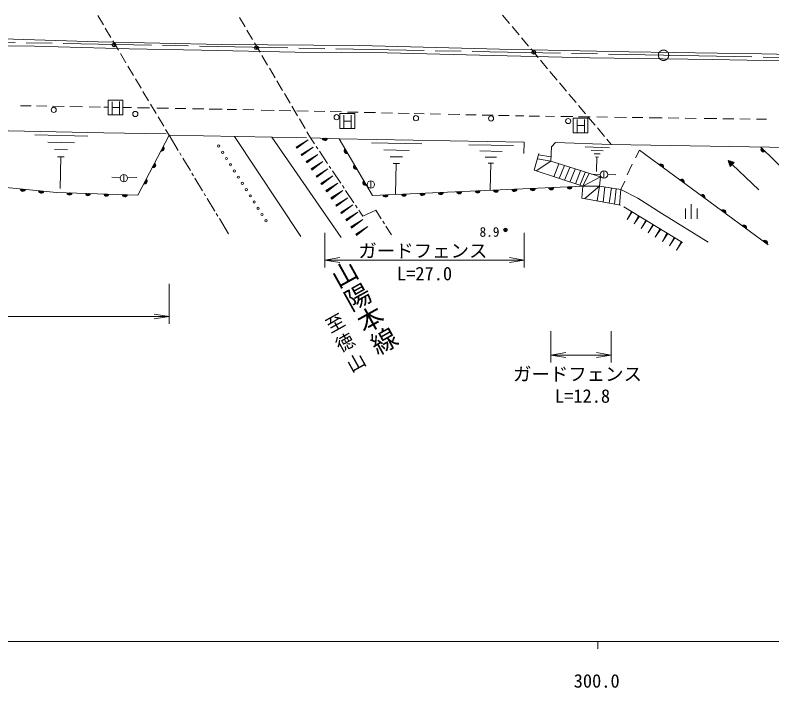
# Model space of a CAD drawing. Units: millimetres, scale not verified. Extents: x 40000 to 680000, y 20000 to 380000.
# Drawn here: x 288958 to 391610, y 198715 to 289982 of the extents above; entities that cross this region are included whole.
import ezdxf
from ezdxf.enums import TextEntityAlignment as Align

# ---------------------------------------------------------------- set-up
doc = ezdxf.new("R2010")
doc.units = ezdxf.units.MM
doc.header["$LTSCALE"] = 1000
doc.header["$PDMODE"] = 32
doc.header["$PDSIZE"] = 500
doc.linetypes.add('CHAIN', pattern=[18.5, 12, -1.5, 3.5, -1.5])
for name, color, linetype, lineweight in [('M-BMK', 2, 'CHAIN', 13), ('M-STR-HTXT', 7, 'Continuous', 13), ('M-STR-STR1', 1, 'Continuous', 13), ('M-STR-STRD', 7, 'Continuous', 13), ('M-TTL-BAND', 7, 'Continuous', 13), ('M-WORK', 1, 'Continuous', 13)]:
    doc.layers.add(name, color=color, linetype=linetype, lineweight=lineweight)
doc.layers.add('M-OTRS', color=6, linetype='Continuous')
doc.styles.add('ＭＳ ゴシック', font='')
doc.styles.get('ＭＳ ゴシック').set_extended_font_data('MS Gothic')

# ---------------------------------------------------------------- blocks, each defined once
blk = doc.blocks.new('open_arrow')
at = {"color": 0, "linetype": 'Continuous', "lineweight": -2}
blk.add_lwpolyline([(7.5, 1.25), (0, 0), (7.5, -1.25)], dxfattribs=at)

msp = doc.modelspace()

# ---------------------------------------------------------------- linework, layer by layer
at = {"layer": 'M-BMK'}
msp.add_lwpolyline([(121115, 289673), (176905, 288566), (276968, 286512), (376916, 284540), (476868, 282700), (576775, 280458)], dxfattribs=at)
msp.add_circle((376916, 284540), 700, dxfattribs=at)
at = {"layer": 'M-OTRS'}
for p in [(302369, 285950), (321707, 285556), (359314, 284921)]:
    msp.add_point(p, dxfattribs=at)
at = {"layer": 'M-STR-HTXT'}
for p, q in [((330986, 260460), (330986, 255748)), ((358014, 260460), (358014, 255748)), ((330986, 256748), (358014, 256748)), ((309833, 253526), (309833, 248100)), ((223955, 249100), (309833, 249100)), ((361648, 247120), (361648, 242873)), ((369830, 247120), (369830, 242873)), ((361648, 243873), (369830, 243873))]:
    msp.add_line(p, q, dxfattribs=at)
at = {"layer": 'M-STR-STR1'}
for p, q in [((300157, 289934), (300925, 288646)), ((319391, 289674), (320153, 288382)), ((355077, 289982), (356042, 288834)), ((301181, 288216), (301949, 286928)), ((320407, 287951), (321169, 286659)), ((356364, 288451), (357330, 287303)), ((302204, 286498), (302972, 285209)), ((357652, 286920), (358617, 285772)), ((321423, 286228), (322184, 284936)), ((358939, 285390), (359904, 284242)), ((303228, 284780), (303996, 283491)), ((322438, 284505), (323200, 283213)), ((360226, 283859), (361192, 282711)), ((304252, 283061), (305019, 281773)), ((323454, 282782), (324216, 281490)), ((361513, 282329), (362479, 281181)), ((305275, 281343), (306043, 280055)), ((324470, 281060), (325232, 279767)), ((362801, 280798), (363766, 279650)), ((306299, 279625), (307066, 278336)), ((325486, 279337), (326248, 278045)), ((364088, 279267), (365054, 278119)), ((307322, 277907), (308090, 276618)), ((326502, 277614), (327263, 276322)), ((365375, 277737), (366341, 276589)), ((308346, 276188), (309113, 274900)), ((366663, 276206), (367628, 275058)), ((327517, 275891), (328279, 274599)), ((309369, 274470), (309833, 273691)), ((328533, 274168), (329019, 273345)), ((367950, 274675), (368916, 273527)), ((309833, 273691), (328482, 273349)), ((369237, 273145), (369830, 272441)), ((369830, 272441), (407734, 271761))]:
    msp.add_line(p, q, dxfattribs=at)
at = {"layer": 'M-STR-STRD'}
for points in [[(411984, 284219), (390257, 284716), (372202, 285020), (354644, 285379), (335705, 285848), (316960, 286014), (300202, 286373), (285818, 286814)], [(279842, 285921), (291603, 285755), (304431, 285406), (314259, 285222), (326922, 284964), (339437, 284854), (351952, 284541), (366934, 284200), (383526, 283979), (397746, 283705)]]:
    msp.add_lwpolyline(points, dxfattribs=at)
at = {"layer": 'M-TTL-BAND'}
for p, q in [((40000, 205000), (579000, 205000)), ((368000, 205000), (368000, 204000))]:
    msp.add_line(p, q, dxfattribs=at)
at = {"layer": 'M-WORK'}
for p, q in [((303586, 278449), (301586, 278449)), ((301586, 278449), (301586, 276449)), ((302127, 276534), (302127, 278233)), ((303118, 278244), (303118, 276539)), ((303586, 276449), (303586, 278449)), ((289691, 277698), (291138, 277673)), ((291875, 277660), (293237, 277636)), ((294022, 277622), (295605, 277594)), ((296365, 277580), (298108, 277549)), ((299016, 277533), (300525, 277507)), ((301003, 277498), (301580, 277488)), ((302127, 277449), (303118, 277449)), ((303654, 277451), (304733, 277432)), ((305543, 277418), (307163, 277389)), ((308181, 277371), (309776, 277343)), ((310672, 277327), (312108, 277302)), ((313028, 277285), (314574, 277258)), ((315261, 277246), (317028, 277214)), ((301586, 276449), (303586, 276449)), ((319862, 277160), (321335, 277126)), ((322341, 277104), (324083, 277064)), ((324783, 277049), (326353, 277013)), ((327151, 276995), (328721, 276960)), ((329507, 276942), (330954, 276909)), ((331715, 276892), (333249, 276857)), ((335020, 276615), (333020, 276615)), ((333020, 276615), (333020, 274615)), ((333560, 274700), (333560, 276400)), ((334059, 276839), (335470, 276807)), ((334551, 276411), (334551, 274706)), ((335020, 274615), (335020, 276615)), ((336316, 276788), (337850, 276754)), ((338635, 276736), (340145, 276702)), ((340918, 276684), (342427, 276650)), ((343102, 276635), (344439, 276605)), ((345237, 276587), (346672, 276555)), ((347678, 276532), (349261, 276496)), ((350083, 276478), (351494, 276446)), ((352292, 276428), (353789, 276394)), ((354525, 276377), (355961, 276345)), ((356819, 276326), (357961, 276300)), ((358684, 276289), (360083, 276270)), ((360918, 276259), (362145, 276242)), ((362967, 276231), (364599, 276208)), ((365372, 276198), (366942, 276177)), ((367862, 276164), (369298, 276144)), ((333560, 275615), (334551, 275615)), ((366667, 276021), (364667, 276021)), ((364667, 276021), (364667, 274021)), ((365207, 274105), (365207, 275805)), ((366198, 275816), (366198, 274111)), ((366667, 274021), (366667, 276021)), ((370267, 276131), (371899, 276109)), ((372672, 276098), (374120, 276079)), ((374979, 276067), (376709, 276043)), ((377531, 276032), (378991, 276012)), ((379838, 276001), (381347, 275980)), ((382427, 275965), (384157, 275942)), ((384967, 275931), (386464, 275910)), ((387261, 275899), (388660, 275880)), ((389531, 275868), (390869, 275850)), ((333020, 274615), (335020, 274615)), ((365207, 275021), (366198, 275021)), ((291614, 273723), (298813, 273578)), ((309833, 273691), (311080, 271626)), ((318723, 273528), (327695, 259933)), ((333189, 259795), (323774, 273435)), ((329019, 273345), (329576, 272509)), ((364667, 274021), (366667, 274021)), ((293395, 272727), (296994, 272655)), ((327087, 272069), (328689, 273050)), ((327193, 271914), (327087, 272069)), ((327140, 271992), (328689, 273050)), ((327193, 271914), (328689, 273050)), ((327758, 271089), (329364, 272073)), ((327811, 271011), (329364, 272073)), ((327864, 270933), (329364, 272073)), ((329798, 272176), (330020, 271843)), ((337289, 272639), (344119, 272511)), ((350484, 272392), (356580, 272278)), ((361623, 270149), (361706, 272109)), ((361706, 272109), (362258, 272717)), ((362258, 272717), (369830, 272441)), ((366285, 272094), (369566, 271995)), ((390093, 272077), (394729, 267553)), ((294275, 271749), (296075, 271713)), ((311286, 271283), (311493, 270941)), ((327864, 270933), (327758, 271089)), ((328429, 270107), (330040, 271095)), ((328482, 270030), (330040, 271095)), ((328535, 269952), (330040, 271095)), ((330242, 271511), (331351, 269847)), ((338980, 271696), (342394, 271632)), ((351993, 271551), (355041, 271494)), ((359941, 271021), (361648, 270741)), ((367092, 271632), (368732, 271583)), ((367489, 271182), (368309, 271158)), ((373098, 270635), (373632, 271647)), ((391093, 258828), (373632, 271647)), ((294706, 270780), (295605, 270762)), ((295156, 270771), (295069, 266452)), ((311700, 270598), (312733, 268886)), ((328535, 269952), (328429, 270107)), ((329100, 269126), (330717, 270117)), ((329153, 269048), (330717, 270117)), ((329207, 268970), (330717, 270117)), ((339816, 270770), (341524, 270738)), ((352740, 270723), (354264, 270695)), ((367681, 270739), (368091, 270726)), ((367886, 270733), (367826, 268764)), ((385687, 270247), (385972, 269458)), ((386489, 270001), (385687, 270247)), ((386230, 269729), (385687, 270247)), ((386213, 269711), (385706, 270194)), ((386196, 269693), (385725, 270142)), ((386248, 269748), (385741, 270231)), ((386179, 269675), (385744, 270089)), ((386161, 269657), (385763, 270037)), ((386144, 269639), (385782, 269984)), ((386265, 269766), (385794, 270214)), ((386282, 269784), (385848, 270198)), ((386299, 269802), (385901, 270181)), ((386317, 269820), (385955, 270165)), ((385972, 269458), (386489, 270001)), ((386334, 269838), (386008, 270149)), ((386351, 269856), (386062, 270132)), ((386368, 269874), (386115, 270116)), ((386386, 269892), (386168, 270099)), ((386403, 269910), (386222, 270083)), ((386420, 269929), (386275, 270067)), ((386437, 269947), (386329, 270050)), ((386455, 269965), (386382, 270034)), ((386472, 269983), (386436, 270017)), ((329207, 268970), (329100, 269126)), ((329771, 268144), (331393, 269138)), ((329825, 268065), (331393, 269138)), ((329878, 267987), (331393, 269138)), ((331573, 269514), (331795, 269181)), ((340226, 269851), (341080, 269835)), ((340653, 269843), (340576, 265746)), ((353105, 269904), (353867, 269889)), ((353486, 269896), (353418, 266239)), ((362043, 268056), (362732, 269804)), ((362776, 267813), (363465, 269561)), ((363495, 267575), (364183, 269324)), ((364220, 267335), (364909, 269083)), ((371975, 268334), (372638, 269770)), ((386127, 269621), (385801, 269931)), ((386110, 269603), (385820, 269879)), ((386092, 269585), (385839, 269826)), ((386075, 269567), (385858, 269774)), ((386058, 269548), (385877, 269721)), ((386041, 269530), (385896, 269668)), ((386023, 269512), (385915, 269616)), ((386006, 269494), (385934, 269563)), ((385989, 269476), (385953, 269511)), ((389850, 266280), (386230, 269729)), ((386411, 269557), (386230, 269729)), ((302080, 267984), (303184, 267910)), ((303695, 268367), (303695, 267367)), ((304190, 267926), (305458, 267959)), ((312940, 268543), (313146, 268201)), ((329878, 267987), (329771, 268144)), ((330443, 267161), (332070, 268159)), ((330497, 267083), (332070, 268159)), ((330551, 267004), (332070, 268159)), ((332017, 268848), (333126, 267184)), ((364961, 267090), (365649, 268838)), ((365576, 266887), (366265, 268635)), ((365957, 266760), (366831, 268528)), ((365957, 266760), (368355, 268053)), ((367147, 268429), (368318, 268374)), ((368838, 268852), (368838, 267852)), ((369336, 268386), (370428, 268337)), ((313353, 267858), (314386, 266146)), ((330551, 267004), (330443, 267161)), ((331115, 266178), (332748, 267179)), ((331169, 266099), (332748, 267179)), ((331223, 266020), (332748, 267179)), ((337209, 267513), (337209, 266513)), ((371143, 266342), (371662, 267451)), ((331223, 266020), (331115, 266178)), ((331788, 265195), (333425, 266198)), ((331842, 265115), (333425, 266198)), ((331896, 265036), (333425, 266198)), ((333348, 266851), (333570, 266519)), ((333792, 266186), (334902, 264522)), ((368217, 266783), (365957, 266760)), ((368217, 266783), (366228, 265083)), ((367933, 264767), (368217, 266783)), ((368973, 266669), (368705, 264624)), ((369550, 264468), (369842, 266538)), ((370499, 266439), (370242, 264340)), ((371143, 266342), (370924, 264213)), ((314593, 265803), (314800, 265461)), ((315006, 265118), (316040, 263406)), ((331896, 265036), (331788, 265195)), ((332461, 264211), (334104, 265217)), ((332515, 264131), (334104, 265217)), ((332569, 264052), (334104, 265217)), ((332569, 264052), (332461, 264211)), ((333134, 263226), (334782, 264236)), ((333188, 263146), (334782, 264236)), ((333243, 263067), (334782, 264236)), ((335123, 264189), (335345, 263856)), ((371551, 263987), (379474, 259128)), ((380684, 262332), (380684, 264332)), ((316246, 263064), (316453, 262721)), ((333243, 263067), (333134, 263226)), ((333808, 262241), (335461, 263254)), ((333862, 262161), (335461, 263254)), ((333917, 262081), (335461, 263254)), ((335567, 263523), (336124, 262688)), ((336124, 262688), (337891, 263543)), ((337891, 263543), (338623, 262369)), ((372573, 263360), (371964, 262245)), ((372628, 263327), (371964, 262245)), ((372682, 263294), (371964, 262245)), ((372573, 263360), (372682, 263294)), ((379884, 262332), (379884, 263732)), ((381484, 262332), (381484, 263732)), ((316660, 262379), (317906, 260313)), ((333917, 262081), (333808, 262241)), ((334481, 261255), (336140, 262272)), ((334536, 261175), (336140, 262272)), ((334591, 261095), (336140, 262272)), ((338835, 262029), (339046, 261690)), ((373534, 262771), (372922, 261652)), ((373588, 262738), (372922, 261652)), ((373643, 262705), (372922, 261652)), ((373534, 262771), (373643, 262705)), ((374495, 262182), (373881, 261058)), ((374549, 262148), (373881, 261058)), ((374604, 262115), (373881, 261058)), ((374495, 262182), (374604, 262115)), ((334591, 261095), (334481, 261255)), ((335156, 260269), (336819, 261289)), ((335211, 260189), (336819, 261289)), ((335266, 260108), (336819, 261289)), ((339258, 261350), (339990, 260175)), ((375456, 261592), (374840, 260464)), ((375511, 261559), (374840, 260464)), ((375566, 261525), (374840, 260464)), ((375456, 261592), (375566, 261525)), ((376418, 261003), (375799, 259870)), ((376473, 260969), (375799, 259870)), ((376528, 260935), (375799, 259870)), ((376418, 261003), (376528, 260935)), ((335266, 260108), (335156, 260269)), ((377380, 260413), (376759, 259276)), ((377435, 260379), (376759, 259276)), ((377490, 260345), (376759, 259276)), ((377380, 260413), (377490, 260345)), ((378343, 259822), (377719, 258681)), ((378398, 259788), (377719, 258681)), ((378453, 259754), (377719, 258681)), ((378343, 259822), (378453, 259754)), ((379306, 259232), (378679, 258086)), ((379361, 259198), (378679, 258086)), ((379417, 259164), (378679, 258086)), ((379306, 259232), (379417, 259164))]:
    msp.add_line(p, q, dxfattribs=at)
for points in [[(317727, 277202), (318906, 277181), (319003, 277179)], [(223955, 275480), (231826, 275388), (237845, 274063), (252845, 273125), (258090, 269517), (294557, 265917), (305615, 265578), (309833, 273691)], [(232122, 275323), (253578, 274988), (300998, 274022), (309466, 273864)], [(329026, 273333), (332911, 273221), (337425, 265518), (365957, 266760)], [(332911, 273221), (358014, 272751), (357972, 271191)], [(359990, 271200), (359382, 268937), (365957, 266760), (365842, 265154), (371060, 264188)], [(359796, 270481), (361623, 270149), (359622, 268857)], [(361623, 270149), (368355, 268053), (368217, 266783), (371143, 266342)], [(371143, 266342), (373428, 265147), (376686, 263076), (382953, 259184)]]:
    msp.add_lwpolyline(points, dxfattribs=at)
for centre, radius in [((294191, 277126), 350), ((305261, 276574), 350), ((332565, 276133), 350), ((343332, 275995), 350), ((353519, 275967), 350), ((363982, 275608), 350), ((316565, 272223), 150), ((317100, 271378), 150), ((317635, 270534), 150), ((318171, 269689), 150), ((318706, 268844), 150), ((303695, 267867), 500), ((319241, 268000), 150), ((368838, 268352), 500), ((319777, 267155), 150), ((337209, 267013), 500), ((320312, 266311), 150), ((320848, 265466), 150), ((321383, 264621), 150), ((321918, 263777), 150), ((322454, 262932), 150), ((322989, 262088), 150), ((355478, 260844), 150), ((355478, 260844), 120), ((355478, 260844), 90), ((355478, 260844), 60), ((355478, 260844), 30), ((355478, 260844), 20)]:
    msp.add_circle(centre, radius, dxfattribs=at)
for centre, radius, start, end in [((330970, 273331), 354, 187.13928, 349.54445), ((330970, 273331), 283, 189.36332, 347.32042), ((330970, 273331), 212, 193.10964, 343.57409), ((330970, 273331), 142, 200.82137, 335.86236), ((330970, 273331), 100, 211.13903, 325.5447), ((308829, 271878), 354, 251.3304, 53.73558), ((308829, 271878), 283, 253.55444, 51.51154), ((308829, 271878), 212, 257.30077, 47.76522), ((308829, 271878), 142, 265.0125, 40.05349), ((308829, 271878), 100, 275.33016, 29.73583), ((333951, 271554), 354, 129.16863, 291.57381), ((333951, 271554), 283, 131.39267, 289.34977), ((333951, 271554), 212, 135.139, 285.60344), ((333951, 271554), 142, 142.85073, 277.89171), ((333951, 271554), 100, 153.16839, 267.57405), ((390488, 271766), 354, 144.50149, 306.90667), ((390488, 271766), 283, 146.72553, 304.68263), ((390488, 271766), 212, 150.47185, 300.9363), ((390488, 271766), 142, 158.18358, 293.22457), ((390488, 271766), 100, 168.50125, 282.90691), ((307676, 269660), 354, 251.3304, 53.73558), ((307676, 269660), 283, 253.55444, 51.51154), ((307676, 269660), 212, 257.30077, 47.76522), ((307676, 269660), 142, 265.0125, 40.05349), ((307676, 269660), 100, 275.33016, 29.73583), ((335215, 269397), 354, 129.16863, 291.57381), ((335215, 269397), 283, 131.39267, 289.34977), ((335215, 269397), 212, 135.139, 285.60344), ((335215, 269397), 142, 142.85073, 277.89171), ((335215, 269397), 100, 153.16839, 267.57405), ((376551, 269437), 354, 332.51413, 134.91931), ((376551, 269437), 283, 334.73817, 132.69527), ((376551, 269437), 212, 338.4845, 128.94894), ((376551, 269437), 142, 346.19623, 121.23721), ((376551, 269437), 100, 356.51389, 110.91955), ((306523, 267442), 354, 251.3304, 53.73558), ((306523, 267442), 283, 253.55444, 51.51154), ((306523, 267442), 212, 257.30077, 47.76522), ((306523, 267442), 142, 265.0125, 40.05349), ((306523, 267442), 100, 275.33016, 29.73583), ((336479, 267240), 354, 129.16863, 291.57381), ((336479, 267240), 283, 131.39267, 289.34977), ((336479, 267240), 212, 135.139, 285.60344), ((336479, 267240), 142, 142.85073, 277.89171), ((336479, 267240), 100, 153.16839, 267.57405), ((379373, 267365), 354, 332.51413, 134.91931), ((379373, 267365), 283, 334.73817, 132.69527), ((379373, 267365), 212, 338.4845, 128.94894), ((379373, 267365), 142, 346.19623, 121.23721), ((379373, 267365), 100, 356.51389, 110.91955), ((290012, 266420), 354, 183.15876, 345.56394), ((290012, 266420), 283, 185.3828, 343.3399), ((290012, 266420), 212, 189.12913, 339.59357), ((290012, 266420), 142, 196.84086, 331.88185), ((290012, 266420), 100, 207.15852, 321.56418), ((292500, 266174), 354, 183.15876, 345.56394), ((292500, 266174), 283, 185.3828, 343.3399), ((292500, 266174), 212, 189.12913, 339.59357), ((292500, 266174), 142, 196.84086, 331.88185), ((292500, 266174), 100, 207.15852, 321.56418), ((296340, 265916), 354, 187.04372, 349.4489), ((296340, 265916), 283, 189.26776, 347.22486), ((346694, 265976), 354, 191.29057, 353.69575), ((346694, 265976), 283, 193.51461, 351.47171), ((346694, 265976), 212, 197.26094, 347.72539), ((346694, 265976), 142, 204.97267, 340.01366), ((346694, 265976), 100, 215.29033, 329.69599), ((349191, 266085), 354, 191.29057, 353.69575), ((349191, 266085), 283, 193.51461, 351.47171), ((349191, 266085), 212, 197.26094, 347.72539), ((349191, 266085), 142, 204.97267, 340.01366), ((349191, 266085), 100, 215.29033, 329.69599), ((351689, 266193), 354, 191.29057, 353.69575), ((351689, 266193), 283, 193.51461, 351.47171), ((351689, 266193), 212, 197.26094, 347.72539), ((351689, 266193), 142, 204.97267, 340.01366), ((351689, 266193), 100, 215.29033, 329.69599), ((354186, 266302), 354, 191.29057, 353.69575), ((354186, 266302), 283, 193.51461, 351.47171), ((354186, 266302), 212, 197.26094, 347.72539), ((354186, 266302), 142, 204.97267, 340.01366), ((354186, 266302), 100, 215.29033, 329.69599), ((356684, 266411), 354, 191.29057, 353.69575), ((356684, 266411), 283, 193.51461, 351.47171), ((356684, 266411), 212, 197.26094, 347.72539), ((356684, 266411), 142, 204.97267, 340.01366), ((356684, 266411), 100, 215.29033, 329.69599), ((359182, 266520), 354, 191.29057, 353.69575), ((359182, 266520), 283, 193.51461, 351.47171), ((359182, 266520), 212, 197.26094, 347.72539), ((359182, 266520), 142, 204.97267, 340.01366), ((359182, 266520), 100, 215.29033, 329.69599), ((361679, 266628), 354, 191.29057, 353.69575), ((361679, 266628), 283, 193.51461, 351.47171), ((361679, 266628), 212, 197.26094, 347.72539), ((361679, 266628), 142, 204.97267, 340.01366), ((361679, 266628), 100, 215.29033, 329.69599), ((364177, 266737), 354, 191.29057, 353.69575), ((364177, 266737), 283, 193.51461, 351.47171), ((364177, 266737), 212, 197.26094, 347.72539), ((364177, 266737), 142, 204.97267, 340.01366), ((364177, 266737), 100, 215.29033, 329.69599), ((296340, 265916), 212, 193.01409, 343.47854), ((296340, 265916), 142, 200.72582, 335.76681), ((296340, 265916), 100, 211.04348, 325.44914), ((298839, 265840), 354, 187.04372, 349.4489), ((298839, 265840), 283, 189.26776, 347.22486), ((298839, 265840), 212, 193.01409, 343.47854), ((298839, 265840), 142, 200.72582, 335.76681), ((298839, 265840), 100, 211.04348, 325.44914), ((301337, 265763), 354, 187.04372, 349.4489), ((301337, 265763), 283, 189.26776, 347.22486), ((301337, 265763), 212, 193.01409, 343.47854), ((301337, 265763), 142, 200.72582, 335.76681), ((301337, 265763), 100, 211.04348, 325.44914), ((303836, 265687), 354, 187.04372, 349.4489), ((303836, 265687), 283, 189.26776, 347.22486), ((303836, 265687), 212, 193.01409, 343.47854), ((303836, 265687), 142, 200.72582, 335.76681), ((303836, 265687), 100, 211.04348, 325.44914), ((339201, 265650), 354, 191.29057, 353.69575), ((339201, 265650), 283, 193.51461, 351.47171), ((339201, 265650), 212, 197.26094, 347.72539), ((339201, 265650), 142, 204.97267, 340.01366), ((339201, 265650), 100, 215.29033, 329.69599), ((341698, 265758), 354, 191.29057, 353.69575), ((341698, 265758), 283, 193.51461, 351.47171), ((341698, 265758), 212, 197.26094, 347.72539), ((341698, 265758), 142, 204.97267, 340.01366), ((341698, 265758), 100, 215.29033, 329.69599), ((344196, 265867), 354, 191.29057, 353.69575), ((344196, 265867), 283, 193.51461, 351.47171), ((344196, 265867), 212, 197.26094, 347.72539), ((344196, 265867), 142, 204.97267, 340.01366), ((344196, 265867), 100, 215.29033, 329.69599), ((382194, 265294), 354, 332.51413, 134.91931), ((382194, 265294), 283, 334.73817, 132.69527), ((382194, 265294), 212, 338.4845, 128.94894), ((382194, 265294), 142, 346.19623, 121.23721), ((382194, 265294), 100, 356.51389, 110.91955), ((385016, 263223), 354, 332.51413, 134.91931), ((385016, 263223), 283, 334.73817, 132.69527), ((385016, 263223), 212, 338.4845, 128.94894), ((385016, 263223), 142, 346.19623, 121.23721), ((385016, 263223), 100, 356.51389, 110.91955), ((387837, 261152), 354, 332.51413, 134.91931), ((387837, 261152), 283, 334.73817, 132.69527), ((387837, 261152), 212, 338.4845, 128.94894), ((387837, 261152), 142, 346.19623, 121.23721), ((387837, 261152), 100, 356.51389, 110.91955), ((390658, 259080), 354, 332.51413, 134.91931), ((390658, 259080), 283, 334.73817, 132.69527), ((390658, 259080), 212, 338.4845, 128.94894), ((390658, 259080), 142, 346.19623, 121.23721), ((390658, 259080), 100, 356.51389, 110.91955)]:
    msp.add_arc(centre, radius, start, end, dxfattribs=at)
msp.add_point((355478, 260844), dxfattribs=at)

# ---------------------------------------------------------------- block references
at = {"layer": 'M-STR-HTXT', "xscale": 267, "yscale": 267}
for p in [(330986, 256748), (361648, 243873)]:
    msp.add_blockref('open_arrow', p, dxfattribs=at)
at = {"layer": 'M-STR-HTXT', "xscale": 267, "yscale": 267, "rotation": 180}
for p in [(358014, 256748), (309833, 249100), (369830, 243873)]:
    msp.add_blockref('open_arrow', p, dxfattribs=at)

# ---------------------------------------------------------------- texts
at = {"layer": 'M-STR-HTXT', "style": 'ＭＳ ゴシック'}
for p in [(344269, 258014), (365238, 241291)]:
    msp.add_text('ガードフェンス', height=1833, dxfattribs=at).set_placement(p, align=Align.MIDDLE_CENTER)
for s, p in [('L=27.0', (344495, 253456)), ('L=12.8', (365928, 236847))]:
    msp.add_text(s, height=1833, dxfattribs=at).set_placement(p, align=Align.BOTTOM_CENTER)
at = {"layer": 'M-TTL-BAND', "style": 'ＭＳ ゴシック'}
msp.add_text('300.0', height=1833, dxfattribs=at).set_placement((367844, 198195), align=Align.BOTTOM_CENTER)
at = {"layer": 'M-WORK', "style": 'ＭＳ ゴシック'}
msp.add_text('8.9', height=1320, dxfattribs=at).set_placement((353306, 260573), align=Align.MIDDLE_CENTER)
for s, height, p in [('山', 2566, (333661, 254846)), ('陽', 2566, (335442, 251740)), ('至', 1833, (332379, 248203)), ('本', 2566, (337181, 248717)), ('線', 2566, (339003, 245777)), ('徳', 1833, (333709, 245575)), ('山', 1833, (335219, 242851))]:
    msp.add_text(s, height=height, rotation=29.043, dxfattribs=at).set_placement(p, align=Align.MIDDLE_CENTER)

doc.saveas('drawing.dxf')
